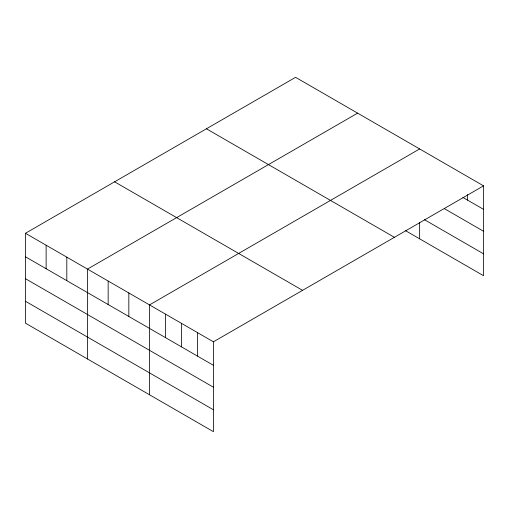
<?xml version="1.0" encoding="UTF-8"?>
<svg xmlns="http://www.w3.org/2000/svg" width="509" height="509" viewBox="0 0 509 509"><rect width="100%" height="100%" fill="white"/><g stroke="black" fill="none" stroke-linecap="round" stroke-linejoin="round"><path stroke-width="0.76" d="M483.55 185.849L295.576 77.323L25.45 233.281L25.45 323.151L213.424 431.677L213.424 341.806L483.55 185.849L483.55 275.719L405.635 230.736M357.611 113.138L87.478 269.089L87.478 358.966M419.639 148.946L149.512 304.904L149.512 394.78M462.91 197.441L483.55 209.352M444.274 208.575L483.55 231.258M424.302 219.614L483.55 253.819M206.438 128.79L394.405 237.315M114.595 181.815L302.562 290.34M25.45 233.281L213.424 341.806M25.45 256.784L213.424 365.309M25.45 278.69L213.424 387.215M25.45 301.252L213.424 409.777M467.574 194.642L467.574 200.132M419.639 222.395L419.639 238.823M197.447 332.581L197.447 356.084M181.465 323.355L181.465 346.864M165.489 314.129L165.489 337.639M128.834 292.968L128.834 316.477M108.156 281.032L108.156 304.535M66.806 257.153L66.806 280.663M46.128 245.217L46.128 268.727"/></g></svg>
